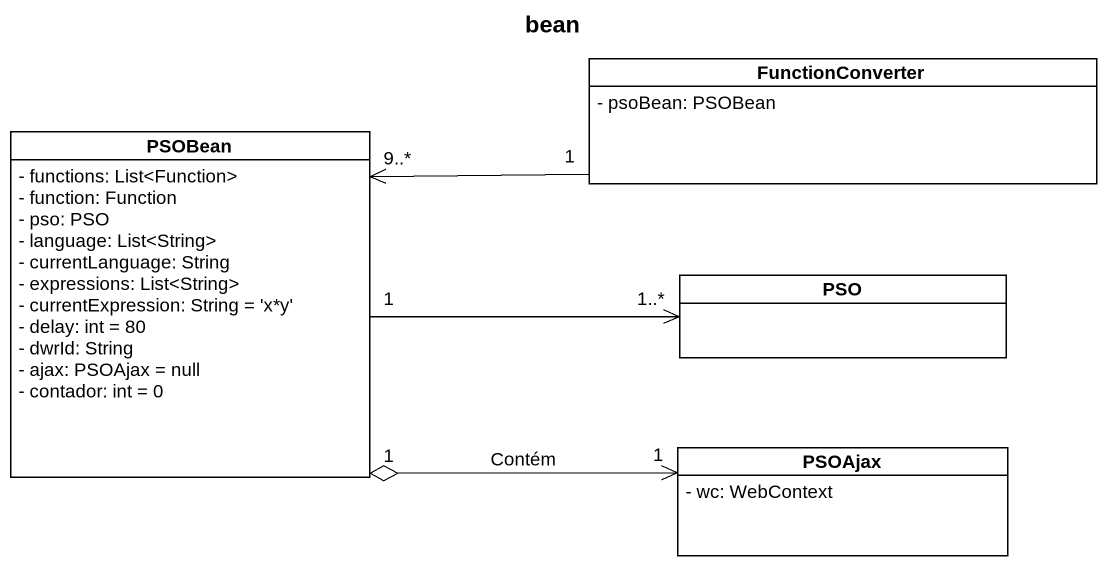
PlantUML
@startuml
title bean
hide circle
hide empty members
skinparam classAttributeIconSize 0
class FunctionConverter {
  - psoBean: PSOBean
}
class PSOBean {
  - functions: List<Function>
  - function: Function
  - pso: PSO
  - language: List<String>
  - currentLanguage: String
  - expressions: List<String>
  - currentExpression: String = 'x*y'
  - delay: int = 80
  - dwrId: String
  - ajax: PSOAjax = null
  - contador: int = 0
}
class PSO
class PSOAjax {
  - wc: WebContext
}
FunctionConverter "1" -left-> "9..*" PSOBean
PSOBean "1" -right-> "1..*" PSO
PSOBean "1" o-right-> "1" PSOAjax : Contém
@enduml
